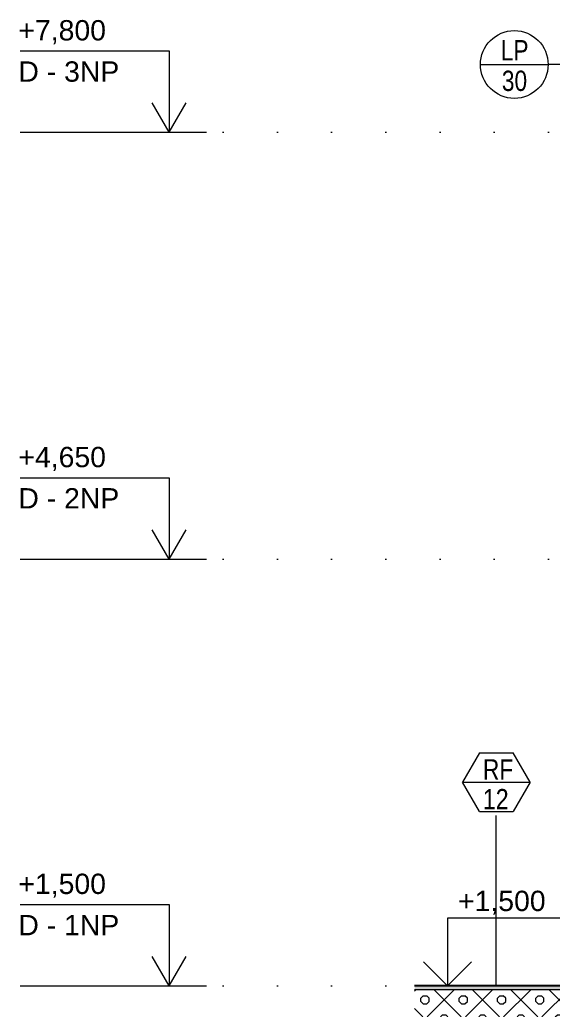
# Model space of a CAD drawing. Header units: millimetres. Extents: x 51291 to 245431, y -8645 to 72638.
# Drawn here: x 51292 to 55232, y 1320 to 8630 of the extents above; entities that cross this region are included whole.
import ezdxf

# ---------------------------------------------------------------- set-up
doc = ezdxf.new("R2010")
doc.units = ezdxf.units.MM
doc.linetypes.add('HA_Dot-S4mm', pattern=[400, 0, -400])
for name, color, linetype, lineweight in [('A-FLOR-____-IDEN', 9, 'Continuous', 9), ('A-FLOR-____-MCUT', 9, 'Continuous', 25), ('A-FLOR-____-PATT', 9, 'Continuous', 25), ('A-FLOR-HRAL-IDEN', 9, 'Continuous', 9), ('A-FLOR-LEVL-OTLN', 9, 'Continuous', 9), ('G-____-____-DIMS', 9, 'Continuous', 5)]:
    doc.layers.add(name, color=color, linetype=linetype, lineweight=lineweight)
doc.styles.add('Arial Narrow', font='ARIALN.TTF', dxfattribs={"height": 150})
doc.styles.add('Arial_1', font='arial.ttf', dxfattribs={"height": 150})
doc.styles.add('Arial_3', font='arial.ttf', dxfattribs={"width": 0.8, "height": 150})

# ---------------------------------------------------------------- blocks, each defined once
blk = doc.blocks.new('Level - Generic Level-367061-ŘEZ 4-4 OBJEKT D')
at = {"layer": 'A-FLOR-LEVL-OTLN'}
for p, q in [((51295.7, 2100), (52395.7, 2100)), ((52395.7, 2100), (52395.7, 1500)), ((52395.7, 1500), (52270.7, 1716.5)), ((52395.7, 1500), (52520.7, 1716.5)), ((51295.7, 1500), (52670.7, 1500))]:
    blk.add_line(p, q, dxfattribs=at)
blk = doc.blocks.new('Spot Elevations - Default-792506-ŘEZ 4-4 OBJEKT D')
at = {"layer": 'G-____-____-DIMS', "lineweight": 9}
for p, q in [((70363.8, 11800), (69363.8, 11800)), ((69363.8, 11800), (69363.8, 11300)), ((69187, 11476.8), (69363.8, 11300)), ((69363.8, 11300), (69540.5, 11476.8))]:
    blk.add_line(p, q, dxfattribs=at)
blk = doc.blocks.new('HA_TAG_GM_Railings - Generic-2229991-ŘEZ 4-4 OBJEKT D')
at = {"layer": 'A-FLOR-HRAL-IDEN'}
blk.add_line((54694.9, 8300), (55194.9, 8300), dxfattribs=at)
blk.add_circle((54944.9, 8300), 250, dxfattribs=at)
blk = doc.blocks.new('N_Floor Tag - Standard-1821837-ŘEZ 4-4 OBJEKT D')
at = {"layer": 'A-FLOR-____-IDEN'}
for p, q in [((58067.1, 8702.4), (57942.1, 8485.9)), ((58067.1, 8702.4), (58317.1, 8702.4)), ((58442.1, 8485.9), (58317.1, 8702.4)), ((58067.1, 8269.4), (57942.1, 8485.9)), ((57942.1, 8485.9), (58442.1, 8485.9)), ((58442.1, 8485.9), (58317.1, 8269.4)), ((58067.1, 8269.4), (58317.1, 8269.4))]:
    blk.add_line(p, q, dxfattribs=at)
at = {"layer": 'A-FLOR-____-IDEN', "lineweight": 5, "insert": (58093.5, 8654.9), "char_height": 150, "width": 275.78, "attachment_point": 1, "style": 'Arial_3'}
blk.add_mtext('RF', dxfattribs=at)

msp = doc.modelspace()

# ---------------------------------------------------------------- hatches: boundary and pattern name
at = {"layer": 'A-FLOR-____-PATT', "lineweight": 5}
msp.add_hatch(color=256, dxfattribs=at).paths.add_polyline_path([(56396.1, 1470), (56839.9, 1470), (56839.9, 1500), (54208.3, 1500), (54208.3, 1470)])
h = msp.add_hatch(dxfattribs=at)
h.set_pattern_fill('FP_2', color=256, style=0, pattern_type=2)
h.set_pattern_definition([(45, (61967.02, 1865.4), (-141.4214, 141.4214), []), (0, (62192.36, 1931.64), (141.421, 141.421), [25, -257.843]), (45, (62217.36, 1931.64), (-141.4214, 141.4214), [25, -175]), (90, (62235.04, 1949.32), (-141.421, 141.421), [25, -257.843]), (135, (62235.04, 1974.32), (-141.4214, -141.4214), [25, -175]), (0, (62192.36, 1992), (141.421, 141.421), [25, -257.843]), (45, (62174.69, 1974.32), (-141.4214, 141.4214), [25, -175]), (90, (62174.69, 1949.32), (-141.421, 141.421), [25, -257.843]), (135, (62192.36, 1931.64), (-141.4214, -141.4214), [25, -175]), (135, (62159.86, 1865.4), (-141.4214, -141.4214), [])])
h.paths.add_polyline_path([(56396.1, 1270), (56839.9, 1270), (56839.9, 1470), (54208.3, 1470), (54208.3, 1270)])

# ---------------------------------------------------------------- linework, layer by layer
at = {"layer": 'A-FLOR-____-MCUT'}
msp.add_line((56839.9, 1500), (54208.3, 1500), dxfattribs=at)
at = {"layer": 'A-FLOR-____-MCUT', "lineweight": 9}
msp.add_line((56839.9, 1470), (54208.3, 1470), dxfattribs=at)
at = {"layer": 'A-FLOR-HRAL-IDEN'}
msp.add_line((56464.9, 8300), (55194.9, 8300), dxfattribs=at)
at = {"layer": 'A-FLOR-LEVL-OTLN', "linetype": 'HA_Dot-S4mm', "lineweight": 5}
for p, q in [((52395.7, 7800), (71991.4, 7800)), ((52395.7, 4650), (71991.4, 4650)), ((52395.7, 1500), (71991.4, 1500))]:
    msp.add_line(p, q, dxfattribs=at)

# ---------------------------------------------------------------- block references
at = {"layer": 'A-FLOR-____-IDEN', "lineweight": 5}
msp.add_blockref('N_Floor Tag - Standard-1821837-ŘEZ 4-4 OBJEKT D', (-3380.3, -5482.7), dxfattribs=at)
at = {"layer": 'A-FLOR-HRAL-IDEN'}
msp.add_blockref('HA_TAG_GM_Railings - Generic-2229991-ŘEZ 4-4 OBJEKT D', (0, 0), dxfattribs=at)
at = {"layer": 'A-FLOR-LEVL-OTLN'}
for p in [(0, 6300), (0, 3150), (0, 0)]:
    msp.add_blockref('Level - Generic Level-367061-ŘEZ 4-4 OBJEKT D', p, dxfattribs=at)
at = {"layer": 'G-____-____-DIMS', "lineweight": 9}
msp.add_blockref('Spot Elevations - Default-792506-ŘEZ 4-4 OBJEKT D', (-14912, -9800), dxfattribs=at)

# ---------------------------------------------------------------- texts
at = {"layer": 'A-FLOR-____-IDEN', "lineweight": 5, "insert": (54712.2, 2952.5), "char_height": 150, "width": 240.506, "attachment_point": 1, "style": 'Arial Narrow'}
msp.add_mtext('12', dxfattribs=at)
at = {"layer": 'A-FLOR-HRAL-IDEN', "lineweight": 5, "char_height": 150, "attachment_point": 1, "style": 'Arial_3'}
for s, insert, width in [('LP', (54845.2, 8480.2), 250.126), ('30', (54853.2, 8254.8), 230.886)]:
    msp.add_mtext(s, dxfattribs=dict(at, insert=insert, width=width))
at = {"layer": 'A-FLOR-LEVL-OTLN', "lineweight": 5, "char_height": 150, "attachment_point": 1, "style": 'Arial_1'}
for s, insert, width in [('+7,800', (51282.2, 8627.7), 801.687), ('D - 3NP', (51282.2, 8323.1), 913.924), ('+4,650', (51282.2, 5477.7), 801.687), ('D - 2NP', (51282.2, 5173.1), 913.924), ('+1,500', (51282.2, 2327.7), 801.687), ('D - 1NP', (51282.2, 2023.1), 913.924)]:
    msp.add_mtext(s, dxfattribs=dict(at, insert=insert, width=width))

# ---------------------------------------------------------------- next in the draw order: texts
at = {"layer": 'G-____-____-DIMS', "lineweight": 9, "insert": (54529.6, 2201.8), "char_height": 150, "width": 773.133, "attachment_point": 1, "line_spacing_factor": 0.941778, "style": 'Arial_1', "bg_fill": 3, "box_fill_scale": 1.25, "bg_fill_color": 256, "bg_fill_true_color": 13158600, "bg_fill_transparency": 0}
msp.add_mtext('+1,500', dxfattribs=at)

# ---------------------------------------------------------------- next in the draw order: linework, layer by layer
at = {"layer": 'A-FLOR-____-IDEN'}
msp.add_line((54811.7, 1500), (54811.7, 2756), dxfattribs=at)

doc.saveas('drawing.dxf')
